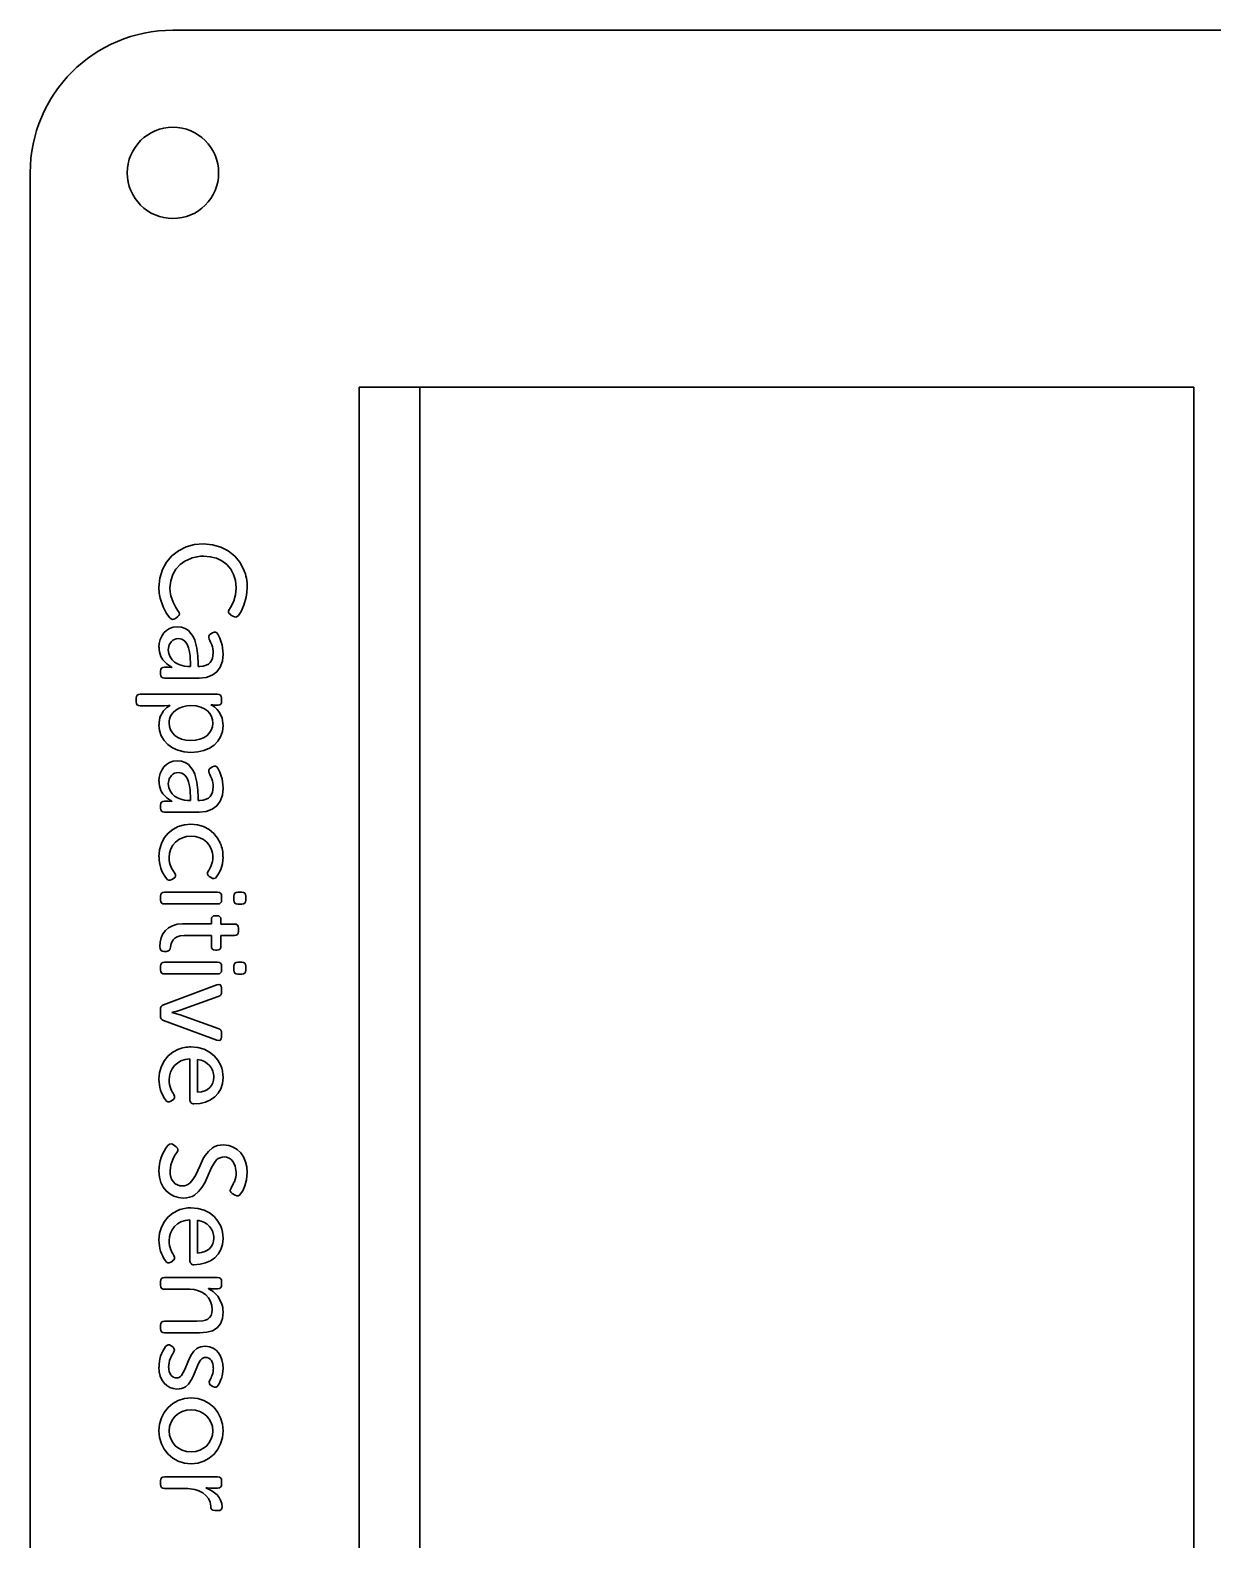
# Model space of a CAD drawing. Extents: x 490 to 886, y 288 to 581.
# Drawn here: x 809.1 to 850.5, y 405.5 to 458.4 of the extents above; entities that cross this region are included whole.
import ezdxf

# ---------------------------------------------------------------- set-up
doc = ezdxf.new("R2010")
doc.units = 0

msp = doc.modelspace()

# ---------------------------------------------------------------- linework, layer by layer
at = {"color": 7, "lineweight": 35}
for p, q in [((870.447, 458.381), (814.067, 458.381)), ((852.734, 458.381), (814.067, 458.381)), ((809.067, 453.381), (809.067, 387.621)), ((809.067, 453.381), (809.067, 387.621)), ((820.596, 445.876), (820.596, 395.112)), ((822.717, 395.112), (822.717, 445.876)), ((822.717, 395.112), (822.717, 445.875)), ((849.833, 445.875), (822.717, 445.875)), ((849.833, 395.111), (849.833, 445.875))]:
    msp.add_line(p, q, dxfattribs=at)
at = {"color": 7, "lineweight": 35, "ltscale": 0.053038}
msp.add_line((822.717, 445.876), (820.596, 445.876), dxfattribs=at)
at = {"color": 7, "lineweight": 35, "ltscale": 3.28064e-05}
msp.add_line((822.717, 445.875), (822.717, 445.876), dxfattribs=at)
at = {"color": 7, "lineweight": 35, "ltscale": 0.002639}
msp.add_line((814.239, 437.833), (814.154, 437.769), dxfattribs=at)
at = {"color": 7, "lineweight": 35, "ltscale": 0.002528}
msp.add_line((816.165, 437.845), (816.08, 437.9), dxfattribs=at)
at = {"color": 7, "lineweight": 35, "ltscale": 0.001705}
for p, q in [((815.39, 437.228), (815.449, 437.261)), ((815.39, 432.533), (815.449, 432.566))]:
    msp.add_line(p, q, dxfattribs=at)
at = {"color": 7, "lineweight": 35, "ltscale": 0.002644}
for p, q in [((813.629, 435.818), (813.629, 435.924)), ((813.629, 431.123), (813.629, 431.229))]:
    msp.add_line(p, q, dxfattribs=at)
at = {"color": 7, "lineweight": 35, "ltscale": 0.003171}
for p, q in [((813.769, 436.063), (813.896, 436.063)), ((813.769, 431.368), (813.896, 431.368))]:
    msp.add_line(p, q, dxfattribs=at)
at = {"color": 7, "lineweight": 35, "ltscale": 0.003295}
for p, q in [((813.896, 436.063), (814.027, 436.051)), ((813.896, 431.368), (814.027, 431.356))]:
    msp.add_line(p, q, dxfattribs=at)
at = {"color": 7, "lineweight": 35, "ltscale": 0.000206757}
for p, q in [((814.027, 436.051), (814.027, 436.059)), ((815.411, 434.742), (815.411, 434.734)), ((814.027, 431.356), (814.027, 431.364))]:
    msp.add_line(p, q, dxfattribs=at)
at = {"color": 7, "lineweight": 35, "ltscale": 0.002325}
for p, q in [((814.586, 436.085), (814.679, 436.085)), ((814.586, 431.39), (814.679, 431.39))]:
    msp.add_line(p, q, dxfattribs=at)
at = {"color": 7, "lineweight": 35, "ltscale": 0.002747}
for p, q in [((814.679, 436.085), (814.679, 436.194)), ((814.679, 431.39), (814.679, 431.499))]:
    msp.add_line(p, q, dxfattribs=at)
at = {"color": 7, "lineweight": 35, "ltscale": 0.002756}
for p, q in [((814.95, 436.199), (814.95, 436.089)), ((814.95, 431.504), (814.95, 431.394))]:
    msp.add_line(p, q, dxfattribs=at)
at = {"color": 7, "lineweight": 35, "ltscale": 0.001378}
for p, q in [((814.95, 436.089), (815.005, 436.089)), ((814.95, 431.394), (815.005, 431.394)), ((815.555, 427.351), (815.61, 427.351)), ((815.61, 426.144), (815.555, 426.144))]:
    msp.add_line(p, q, dxfattribs=at)
at = {"color": 7, "lineweight": 35, "ltscale": 0.03037}
for p, q in [((814.984, 435.678), (813.769, 435.678)), ((814.984, 430.983), (813.769, 430.983))]:
    msp.add_line(p, q, dxfattribs=at)
at = {"color": 7, "lineweight": 35, "ltscale": 0.003281}
for p, q in [((812.782, 434.84), (812.782, 434.971)), ((813.629, 427.901), (813.629, 428.033)), ((815.771, 428.033), (815.771, 427.901)), ((813.629, 425.45), (813.629, 425.582)), ((815.771, 425.582), (815.771, 425.45)), ((813.629, 414.401), (813.629, 414.533)), ((813.629, 412.873), (813.629, 413.004)), ((813.629, 407.421), (813.629, 407.552))]:
    msp.add_line(p, q, dxfattribs=at)
at = {"color": 7, "lineweight": 35, "ltscale": 0.067731}
msp.add_line((812.922, 435.111), (815.631, 435.111), dxfattribs=at)
at = {"color": 7, "lineweight": 35, "ltscale": 0.002437}
msp.add_line((815.771, 434.971), (815.771, 434.874), dxfattribs=at)
at = {"color": 7, "lineweight": 35, "ltscale": 0.021274}
msp.add_line((813.773, 434.704), (812.922, 434.704), dxfattribs=at)
at = {"color": 7, "lineweight": 35, "ltscale": 0.000215149}
for p, q in [((813.959, 434.709), (813.959, 434.717)), ((814.031, 423.965), (814.031, 423.956)), ((815.318, 414.287), (815.318, 414.279)), ((815.225, 407.307), (815.225, 407.298))]:
    msp.add_line(p, q, dxfattribs=at)
at = {"color": 7, "lineweight": 35, "ltscale": 0.003177}
msp.add_line((815.653, 434.734), (815.526, 434.734), dxfattribs=at)
at = {"color": 7, "lineweight": 35, "ltscale": 0.001796}
msp.add_line((814.09, 428.65), (814.027, 428.617), dxfattribs=at)
at = {"color": 7, "lineweight": 35, "ltscale": 0.001913}
msp.add_line((815.403, 428.685), (815.339, 428.727), dxfattribs=at)
at = {"color": 7, "lineweight": 35, "ltscale": 0.046561}
for p, q in [((813.769, 428.173), (815.631, 428.173)), ((815.631, 427.762), (813.769, 427.762)), ((813.769, 425.721), (815.631, 425.721)), ((815.631, 425.311), (813.769, 425.311)), ((813.769, 414.673), (815.631, 414.673)), ((813.769, 407.692), (815.631, 407.692))]:
    msp.add_line(p, q, dxfattribs=at)
at = {"color": 7, "lineweight": 35, "ltscale": 0.0036}
for p, q in [((816.199, 427.893), (816.199, 428.037)), ((816.618, 428.037), (816.618, 427.893)), ((816.199, 425.442), (816.199, 425.586)), ((816.618, 425.586), (816.618, 425.442)), ((815.771, 424.824), (815.771, 424.68))]:
    msp.add_line(p, q, dxfattribs=at)
at = {"color": 7, "lineweight": 35, "ltscale": 0.003496}
for p, q in [((816.338, 428.177), (816.478, 428.177)), ((816.478, 427.753), (816.338, 427.753)), ((816.338, 425.725), (816.478, 425.725)), ((816.478, 425.302), (816.338, 425.302))]:
    msp.add_line(p, q, dxfattribs=at)
at = {"color": 7, "lineweight": 35, "ltscale": 0.025407}
msp.add_line((814.399, 427.067), (815.416, 427.067), dxfattribs=at)
at = {"color": 7, "lineweight": 35, "ltscale": 0.003703}
msp.add_line((815.416, 427.067), (815.416, 427.216), dxfattribs=at)
at = {"color": 7, "lineweight": 35, "ltscale": 0.003815}
msp.add_line((815.75, 427.211), (815.75, 427.059), dxfattribs=at)
at = {"color": 7, "lineweight": 35, "ltscale": 0.011748}
for p, q in [((815.75, 427.059), (816.22, 427.059)), ((816.22, 426.657), (815.75, 426.657))]:
    msp.add_line(p, q, dxfattribs=at)
at = {"color": 7, "lineweight": 35, "ltscale": 0.003075}
msp.add_line((816.36, 426.919), (816.36, 426.796), dxfattribs=at)
at = {"color": 7, "lineweight": 35, "ltscale": 0.023814}
msp.add_line((815.416, 426.657), (814.463, 426.657), dxfattribs=at)
at = {"color": 7, "lineweight": 35, "ltscale": 0.009422}
msp.add_line((815.416, 426.28), (815.416, 426.657), dxfattribs=at)
at = {"color": 7, "lineweight": 35, "ltscale": 0.00931}
msp.add_line((815.75, 426.657), (815.75, 426.284), dxfattribs=at)
at = {"color": 7, "lineweight": 35, "ltscale": 0.002223}
msp.add_line((813.841, 426.102), (813.752, 426.102), dxfattribs=at)
at = {"color": 7, "lineweight": 35, "ltscale": 0.049975}
msp.add_line((813.739, 424.231), (815.61, 424.934), dxfattribs=at)
at = {"color": 7, "lineweight": 35, "ltscale": 0.035457}
for p, q in [((815.657, 424.524), (814.323, 424.041)), ((814.323, 423.88), (815.657, 423.397))]:
    msp.add_line(p, q, dxfattribs=at)
at = {"color": 7, "lineweight": 35, "ltscale": 0.005926}
msp.add_line((813.629, 423.838), (813.629, 424.075), dxfattribs=at)
at = {"color": 7, "lineweight": 35, "ltscale": 0.007547}
msp.add_line((814.031, 423.956), (814.323, 423.88), dxfattribs=at)
at = {"color": 7, "lineweight": 35, "ltscale": 0.0499}
msp.add_line((815.61, 422.987), (813.739, 423.681), dxfattribs=at)
at = {"color": 7, "lineweight": 35, "ltscale": 0.003592}
msp.add_line((815.771, 423.241), (815.771, 423.097), dxfattribs=at)
at = {"color": 7, "lineweight": 35, "ltscale": 0.035777}
for p, q in [((814.658, 420.904), (814.658, 422.335)), ((814.658, 415.265), (814.658, 416.696))]:
    msp.add_line(p, q, dxfattribs=at)
at = {"color": 7, "lineweight": 35, "ltscale": 0.02868}
for p, q in [((814.929, 422.318), (814.929, 421.17)), ((814.929, 416.679), (814.929, 415.531))]:
    msp.add_line(p, q, dxfattribs=at)
at = {"color": 7, "lineweight": 35, "ltscale": 0.001847}
for p, q in [((814.057, 420.891), (813.993, 420.853)), ((814.057, 415.252), (813.993, 415.214))]:
    msp.add_line(p, q, dxfattribs=at)
at = {"color": 7, "lineweight": 35, "ltscale": 0.003109}
msp.add_line((814.082, 419.32), (814.184, 419.249), dxfattribs=at)
at = {"color": 7, "lineweight": 35, "ltscale": 0.00303}
msp.add_line((816.249, 417.56), (816.144, 417.619), dxfattribs=at)
at = {"color": 7, "lineweight": 35, "ltscale": 0.022118}
msp.add_line((814.654, 414.262), (813.769, 414.262), dxfattribs=at)
at = {"color": 7, "lineweight": 35, "ltscale": 0.004762}
msp.add_line((815.631, 414.275), (815.441, 414.275), dxfattribs=at)
at = {"color": 7, "lineweight": 35, "ltscale": 0.002963}
for p, q in [((815.771, 414.533), (815.771, 414.414)), ((815.648, 406.506), (815.53, 406.506))]:
    msp.add_line(p, q, dxfattribs=at)
at = {"color": 7, "lineweight": 35, "ltscale": 0.028465}
msp.add_line((813.769, 413.144), (814.908, 413.144), dxfattribs=at)
at = {"color": 7, "lineweight": 35, "ltscale": 0.030791}
msp.add_line((815.001, 412.734), (813.769, 412.734), dxfattribs=at)
at = {"color": 7, "lineweight": 35, "ltscale": 0.001822}
msp.add_line((814.001, 412.285), (814.061, 412.242), dxfattribs=at)
at = {"color": 7, "lineweight": 35, "ltscale": 0.00185}
msp.add_line((815.47, 410.85), (815.407, 410.888), dxfattribs=at)
at = {"color": 7, "lineweight": 35, "ltscale": 0.002962}
msp.add_line((815.771, 407.552), (815.771, 407.433), dxfattribs=at)
at = {"color": 7, "lineweight": 35, "ltscale": 0.018622}
msp.add_line((814.514, 407.281), (813.769, 407.281), dxfattribs=at)
at = {"color": 7, "lineweight": 35, "ltscale": 0.006131}
msp.add_line((815.631, 407.294), (815.386, 407.294), dxfattribs=at)
at = {"color": 7, "lineweight": 35}
for points in [[(813.578, 438.853), (813.609, 439.184), (813.699, 439.482), (813.842, 439.743), (814.031, 439.964), (814.261, 440.142), (814.526, 440.273), (814.822, 440.354), (815.14, 440.381)], [(815.14, 440.381), (815.455, 440.353), (815.746, 440.269), (816.006, 440.135), (816.231, 439.956), (816.413, 439.735), (816.552, 439.475)], [(814.692, 439.873), (814.489, 439.78), (814.315, 439.653), (814.17, 439.494), (814.059, 439.304), (813.988, 439.085), (813.964, 438.84)], [(816.284, 438.844), (816.261, 439.092), (816.194, 439.31), (816.09, 439.499), (815.951, 439.657), (815.783, 439.784), (815.589, 439.875), (815.375, 439.931), (815.144, 439.949)], [(813.959, 437.79), (813.847, 437.945), (813.722, 438.174), (813.621, 438.478), (813.589, 438.658), (813.578, 438.853)], [(813.964, 438.84), (813.972, 438.697), (813.995, 438.565), (814.071, 438.334), (814.167, 438.154), (814.256, 438.028)], [(816.046, 438.095), (816.118, 438.214), (816.197, 438.381), (816.258, 438.593), (816.284, 438.844)], [(816.669, 438.861), (816.66, 438.679), (816.634, 438.512), (816.554, 438.231), (816.455, 438.017), (816.36, 437.871)], [(814.256, 438.028), (814.288, 437.972), (814.296, 437.922), (814.279, 437.875), (814.239, 437.833)], [(813.578, 436.758), (813.589, 436.895), (813.62, 437.029), (813.673, 437.151), (813.746, 437.259), (813.836, 437.349), (813.944, 437.418), (814.07, 437.462), (814.213, 437.477)], [(814.213, 437.477), (814.367, 437.461), (814.499, 437.414), (814.609, 437.34), (814.7, 437.245), (814.773, 437.132), (814.831, 437.005), (814.908, 436.728), (814.941, 436.447), (814.95, 436.199)], [(816.36, 437.871), (816.319, 437.833), (816.273, 437.816), (816.222, 437.82), (816.165, 437.845)], [(814.012, 436.963), (813.931, 436.839), (813.904, 436.664)], [(814.668, 436.457), (814.65, 436.602), (814.615, 436.741), (814.562, 436.865), (814.486, 436.97)], [(815.449, 437.261), (815.509, 437.284), (815.561, 437.284), (815.604, 437.261), (815.64, 437.215)], [(813.904, 436.664), (813.92, 436.536), (813.966, 436.421), (814.036, 436.322), (814.126, 436.239), (814.232, 436.173), (814.347, 436.125), (814.467, 436.095), (814.586, 436.085)], [(815.822, 436.521), (815.798, 436.273), (815.727, 436.064), (815.608, 435.898), (815.444, 435.777), (815.236, 435.702), (814.984, 435.678)], [(815.005, 436.089), (815.126, 436.098), (815.227, 436.125), (815.309, 436.168), (815.373, 436.224), (815.42, 436.293), (815.452, 436.372), (815.475, 436.554)], [(813.629, 435.924), (813.638, 435.985), (813.664, 436.028), (813.708, 436.054), (813.769, 436.063)], [(813.769, 435.678), (813.708, 435.687), (813.664, 435.713), (813.638, 435.757), (813.629, 435.818)], [(813.959, 434.717), (813.909, 434.713), (813.773, 434.704)], [(814.692, 434.713), (814.55, 434.703), (814.412, 434.673), (814.284, 434.624), (814.171, 434.556), (814.075, 434.471), (813.999, 434.368)], [(815.462, 434.095), (815.451, 434.214), (815.418, 434.328), (815.361, 434.432), (815.28, 434.525), (815.174, 434.602), (815.041, 434.662), (814.881, 434.7), (814.692, 434.713)], [(814.7, 433.074), (814.458, 433.093), (814.238, 433.147), (814.047, 433.233), (813.885, 433.35), (813.755, 433.493), (813.659, 433.659), (813.599, 433.844), (813.578, 434.044)], [(813.934, 434.107), (813.947, 433.984), (813.985, 433.868), (814.047, 433.763), (814.133, 433.672), (814.241, 433.596), (814.372, 433.538), (814.524, 433.502), (814.696, 433.489)], [(814.696, 433.489), (814.862, 433.501), (815.011, 433.534), (815.142, 433.587), (815.252, 433.659), (815.341, 433.747), (815.407, 433.851), (815.448, 433.968), (815.462, 434.095)], [(815.822, 434.014), (815.801, 433.809), (815.739, 433.625), (815.641, 433.464), (815.509, 433.329), (815.346, 433.22), (815.155, 433.14), (814.939, 433.091), (814.7, 433.074)], [(813.578, 432.063), (813.589, 432.2), (813.62, 432.334), (813.673, 432.456), (813.746, 432.564), (813.836, 432.654), (813.944, 432.723), (814.07, 432.767), (814.213, 432.782)], [(814.213, 432.782), (814.367, 432.766), (814.499, 432.719), (814.609, 432.645), (814.7, 432.55), (814.773, 432.437), (814.831, 432.31), (814.908, 432.033), (814.941, 431.752), (814.95, 431.504)], [(814.012, 432.268), (813.931, 432.144), (813.904, 431.969)], [(814.668, 431.762), (814.65, 431.907), (814.615, 432.046), (814.562, 432.17), (814.486, 432.275)], [(815.449, 432.566), (815.509, 432.589), (815.561, 432.589), (815.604, 432.566), (815.64, 432.52)], [(813.904, 431.969), (813.92, 431.841), (813.966, 431.726), (814.036, 431.627), (814.126, 431.544), (814.232, 431.478), (814.347, 431.43), (814.467, 431.4), (814.586, 431.39)], [(815.822, 431.826), (815.798, 431.578), (815.727, 431.369), (815.608, 431.203), (815.444, 431.082), (815.236, 431.007), (814.984, 430.983)], [(815.005, 431.394), (815.126, 431.403), (815.227, 431.43), (815.309, 431.473), (815.373, 431.529), (815.42, 431.598), (815.452, 431.677), (815.475, 431.859)], [(813.629, 431.229), (813.638, 431.29), (813.664, 431.333), (813.708, 431.359), (813.769, 431.368)], [(813.769, 430.983), (813.708, 430.992), (813.664, 431.018), (813.638, 431.062), (813.629, 431.123)], [(813.578, 429.417), (813.6, 429.66), (813.663, 429.88), (813.764, 430.075), (813.898, 430.24), (814.062, 430.375), (814.253, 430.475), (814.468, 430.538), (814.7, 430.56)], [(814.704, 430.141), (814.546, 430.127), (814.399, 430.086), (814.269, 430.019), (814.156, 429.929), (814.063, 429.818), (813.993, 429.69), (813.949, 429.545), (813.934, 429.387)], [(814.7, 430.56), (814.93, 430.539), (815.143, 430.475), (815.334, 430.374), (815.498, 430.238), (815.632, 430.071), (815.735, 429.876)], [(815.409, 429.694), (815.341, 429.822), (815.25, 429.931), (815.139, 430.02), (815.009, 430.086), (814.863, 430.127), (814.704, 430.141)], [(815.822, 429.417), (815.799, 429.171), (815.741, 428.972), (815.668, 428.818), (815.594, 428.71)], [(814.027, 428.617), (813.973, 428.594), (813.923, 428.592), (813.879, 428.613), (813.841, 428.655)], [(814.129, 428.841), (814.155, 428.785), (814.157, 428.734), (814.136, 428.689), (814.09, 428.65)], [(815.339, 428.727), (815.297, 428.764), (815.278, 428.808), (815.281, 428.859), (815.305, 428.917)], [(815.594, 428.71), (815.555, 428.668), (815.509, 428.65), (815.457, 428.657), (815.403, 428.685)], [(813.629, 428.033), (813.638, 428.094), (813.664, 428.138), (813.708, 428.164), (813.769, 428.173)], [(815.631, 428.173), (815.693, 428.164), (815.736, 428.138), (815.763, 428.094), (815.771, 428.033)], [(816.199, 428.037), (816.208, 428.098), (816.234, 428.142), (816.277, 428.168), (816.338, 428.177)], [(816.478, 428.177), (816.539, 428.168), (816.583, 428.142), (816.609, 428.098), (816.618, 428.037)], [(813.769, 427.762), (813.708, 427.771), (813.664, 427.797), (813.638, 427.84), (813.629, 427.901)], [(815.771, 427.901), (815.763, 427.84), (815.736, 427.797), (815.693, 427.771), (815.631, 427.762)], [(816.338, 427.753), (816.277, 427.762), (816.234, 427.788), (816.208, 427.832), (816.199, 427.893)], [(816.618, 427.893), (816.609, 427.832), (816.583, 427.788), (816.539, 427.762), (816.478, 427.753)], [(813.612, 426.272), (813.624, 426.428), (813.659, 426.577), (813.718, 426.711), (813.803, 426.828), (813.913, 426.926), (814.048, 427.002), (814.21, 427.051), (814.399, 427.067)], [(815.416, 427.216), (815.424, 427.275), (815.451, 427.317), (815.494, 427.342), (815.555, 427.351)], [(815.61, 427.351), (815.671, 427.342), (815.715, 427.316), (815.741, 427.272), (815.75, 427.211)], [(816.22, 427.059), (816.281, 427.05), (816.325, 427.024), (816.351, 426.98), (816.36, 426.919)], [(814.463, 426.657), (814.326, 426.646), (814.218, 426.614), (814.135, 426.568), (814.074, 426.511), (814.004, 426.379), (813.98, 426.25)], [(816.36, 426.796), (816.351, 426.735), (816.325, 426.692), (816.281, 426.665), (816.22, 426.657)], [(813.752, 426.102), (813.691, 426.113), (813.647, 426.144), (813.621, 426.197), (813.612, 426.272)], [(813.98, 426.25), (813.96, 426.161), (813.917, 426.116), (813.841, 426.102)], [(815.555, 426.144), (815.494, 426.153), (815.451, 426.178), (815.424, 426.221), (815.416, 426.28)], [(815.75, 426.284), (815.741, 426.223), (815.715, 426.179), (815.671, 426.153), (815.61, 426.144)], [(813.629, 425.582), (813.638, 425.643), (813.664, 425.686), (813.708, 425.713), (813.769, 425.721)], [(813.769, 425.311), (813.708, 425.319), (813.664, 425.346), (813.638, 425.389), (813.629, 425.45)], [(815.631, 425.721), (815.693, 425.713), (815.736, 425.686), (815.763, 425.643), (815.771, 425.582)], [(815.771, 425.45), (815.763, 425.389), (815.736, 425.346), (815.693, 425.319), (815.631, 425.311)], [(816.199, 425.586), (816.208, 425.647), (816.234, 425.691), (816.277, 425.717), (816.338, 425.725)], [(816.338, 425.302), (816.277, 425.311), (816.234, 425.337), (816.208, 425.381), (816.199, 425.442)], [(816.478, 425.725), (816.539, 425.717), (816.583, 425.691), (816.609, 425.647), (816.618, 425.586)], [(816.618, 425.442), (816.609, 425.381), (816.583, 425.337), (816.539, 425.311), (816.478, 425.302)], [(815.61, 424.934), (815.676, 424.946), (815.727, 424.93), (815.76, 424.888), (815.771, 424.824)], [(813.578, 421.619), (813.6, 421.862), (813.665, 422.081), (813.767, 422.274), (813.902, 422.439), (814.066, 422.572), (814.258, 422.671)], [(814.7, 422.754), (814.943, 422.733), (815.162, 422.671), (815.353, 422.574), (815.515, 422.447), (815.645, 422.291), (815.742, 422.108)], [(815.771, 423.097), (815.76, 423.032), (815.727, 422.989), (815.676, 422.973), (815.61, 422.987)], [(814.658, 422.335), (814.494, 422.312), (814.349, 422.263), (814.224, 422.19), (814.12, 422.098), (814.039, 421.989), (813.98, 421.867), (813.946, 421.734), (813.934, 421.594)], [(815.35, 422.1), (815.267, 422.178), (815.169, 422.24), (815.057, 422.287), (814.929, 422.318)], [(815.822, 421.683), (815.803, 421.474), (815.746, 421.289), (815.655, 421.13), (815.534, 420.999), (815.386, 420.896), (815.212, 420.821), (815.017, 420.775), (814.802, 420.76)], [(814.929, 421.17), (815.068, 421.185), (815.188, 421.219), (815.28, 421.266), (815.356, 421.329)], [(813.993, 420.853), (813.94, 420.83), (813.889, 420.83), (813.845, 420.851), (813.807, 420.895)], [(813.887, 419.303), (813.942, 419.346), (814.023, 419.353), (814.082, 419.32)], [(814.209, 419.058), (814.139, 418.956), (814.061, 418.81), (813.995, 418.626), (813.968, 418.406)], [(814.184, 419.249), (814.222, 419.208), (814.239, 419.163), (814.234, 419.113), (814.209, 419.058)], [(815.016, 418.601), (815.131, 418.839), (815.198, 418.948), (815.314, 419.095), (815.453, 419.215)], [(815.839, 419.32), (816.02, 419.302), (816.182, 419.246), (816.323, 419.158), (816.442, 419.041), (816.538, 418.898), (816.609, 418.732), (816.654, 418.548), (816.669, 418.351)], [(814.667, 417.987), (814.766, 418.107), (814.855, 418.254), (815.016, 418.601)], [(815.597, 418.792), (815.532, 418.715), (815.418, 418.525), (815.265, 418.178)], [(816.279, 418.36), (816.251, 418.572), (816.167, 418.745)], [(814.429, 417.458), (814.257, 417.474), (814.097, 417.521), (813.953, 417.6), (813.828, 417.708), (813.725, 417.844), (813.646, 418.006), (813.595, 418.194), (813.578, 418.406)], [(815.265, 418.178), (815.183, 417.997), (815.085, 417.83), (814.967, 417.684), (814.825, 417.564)], [(816.669, 418.351), (816.645, 418.101), (816.588, 417.885), (816.514, 417.716), (816.44, 417.602)], [(816.144, 417.619), (816.093, 417.659), (816.074, 417.706), (816.076, 417.739), (816.105, 417.809)], [(816.44, 417.602), (816.401, 417.561), (816.356, 417.54), (816.306, 417.54), (816.249, 417.56)], [(813.578, 415.98), (813.6, 416.223), (813.665, 416.442), (813.767, 416.635), (813.902, 416.8), (814.066, 416.933), (814.258, 417.032)], [(814.7, 417.115), (814.943, 417.094), (815.162, 417.032), (815.353, 416.935), (815.515, 416.808), (815.645, 416.652), (815.742, 416.469)], [(814.658, 416.696), (814.494, 416.673), (814.349, 416.624), (814.224, 416.551), (814.12, 416.459), (814.039, 416.35), (813.98, 416.228), (813.946, 416.095), (813.934, 415.955)], [(815.35, 416.461), (815.267, 416.539), (815.169, 416.601), (815.057, 416.648), (814.929, 416.679)], [(815.822, 416.044), (815.803, 415.835), (815.746, 415.65), (815.655, 415.491), (815.534, 415.36), (815.386, 415.257), (815.212, 415.183), (815.017, 415.136), (814.802, 415.121)], [(813.993, 415.214), (813.94, 415.191), (813.889, 415.191), (813.845, 415.213), (813.807, 415.257)], [(814.929, 415.531), (815.068, 415.546), (815.188, 415.58), (815.28, 415.627), (815.356, 415.69)], [(813.629, 414.533), (813.638, 414.594), (813.664, 414.638), (813.708, 414.664), (813.769, 414.673)], [(813.769, 414.262), (813.708, 414.271), (813.664, 414.297), (813.638, 414.34), (813.629, 414.401)], [(815.445, 413.546), (815.43, 413.697), (815.384, 413.834), (815.312, 413.956), (815.217, 414.061), (815.1, 414.146), (814.965, 414.209), (814.814, 414.249), (814.654, 414.262)], [(815.318, 414.279), (815.475, 414.184), (815.64, 414.016), (815.769, 413.779)], [(815.631, 414.673), (815.693, 414.664), (815.736, 414.638), (815.763, 414.594), (815.771, 414.533)], [(815.771, 414.414), (815.763, 414.353), (815.736, 414.31), (815.693, 414.283), (815.631, 414.275)], [(813.629, 413.004), (813.638, 413.066), (813.664, 413.109), (813.708, 413.136), (813.769, 413.144)], [(814.908, 413.144), (815.119, 413.159), (815.21, 413.181), (815.289, 413.216), (815.353, 413.268), (815.403, 413.339), (815.435, 413.431), (815.445, 413.546)], [(815.822, 413.466), (815.799, 413.235), (815.731, 413.05), (815.617, 412.909), (815.457, 412.811), (815.252, 412.753), (815.001, 412.734)], [(813.769, 412.734), (813.708, 412.742), (813.664, 412.769), (813.638, 412.812), (813.629, 412.873)], [(813.811, 412.255), (813.849, 412.297), (813.896, 412.314), (813.948, 412.309), (814.001, 412.285)], [(814.061, 412.242), (814.103, 412.2), (814.119, 412.124), (814.09, 412.047)], [(814.588, 411.711), (814.644, 411.848), (814.715, 411.976), (814.802, 412.088), (814.907, 412.181)], [(815.204, 412.263), (815.347, 412.248), (815.473, 412.202), (815.579, 412.13), (815.665, 412.035), (815.733, 411.92), (815.781, 411.787), (815.812, 411.642), (815.822, 411.489)], [(814.37, 411.241), (814.486, 411.447), (814.588, 411.711)], [(815.041, 411.788), (814.999, 411.728), (814.924, 411.582), (814.823, 411.317)], [(814.209, 410.765), (814.078, 410.779), (813.957, 410.82), (813.849, 410.887), (813.756, 410.977), (813.681, 411.088), (813.625, 411.22), (813.59, 411.37), (813.578, 411.535)], [(814.823, 411.317), (814.745, 411.136), (814.613, 410.94), (814.508, 410.847)], [(815.407, 410.888), (815.364, 410.922), (815.343, 410.964), (815.341, 411.015), (815.361, 411.074)], [(815.822, 411.489), (815.807, 411.284), (815.763, 411.118)], [(815.657, 410.896), (815.622, 410.849), (815.579, 410.826), (815.527, 410.827), (815.47, 410.85)], [(813.578, 409.3), (813.6, 409.534), (813.663, 409.751), (813.764, 409.946), (813.898, 410.115), (814.062, 410.254), (814.253, 410.361), (814.469, 410.429), (814.704, 410.452)], [(814.704, 410.037), (814.542, 410.022), (814.393, 409.977), (814.262, 409.909), (814.15, 409.819), (814.059, 409.711), (813.991, 409.586), (813.948, 409.448), (813.934, 409.3)], [(814.704, 410.452), (814.937, 410.429), (815.151, 410.361), (815.342, 410.254), (815.507, 410.115), (815.64, 409.946), (815.739, 409.751), (815.801, 409.534), (815.822, 409.3)], [(815.467, 409.3), (815.452, 409.448), (815.409, 409.586), (815.341, 409.711), (815.25, 409.819), (815.139, 409.909), (815.009, 409.977), (814.863, 410.022), (814.704, 410.037)], [(814.704, 408.144), (814.469, 408.168), (814.253, 408.236), (814.062, 408.343), (813.898, 408.483), (813.764, 408.654), (813.663, 408.849), (813.6, 409.067), (813.578, 409.3)], [(813.934, 409.3), (813.948, 409.153), (813.991, 409.015), (814.059, 408.889), (814.15, 408.78), (814.262, 408.689), (814.393, 408.621), (814.542, 408.578), (814.704, 408.564)], [(815.822, 409.3), (815.801, 409.067), (815.739, 408.849), (815.64, 408.654), (815.507, 408.483), (815.342, 408.343), (815.151, 408.236), (814.937, 408.168), (814.704, 408.144)], [(814.704, 408.564), (814.864, 408.578), (815.009, 408.621), (815.139, 408.689), (815.25, 408.78), (815.341, 408.889), (815.409, 409.015), (815.452, 409.153), (815.467, 409.3)], [(813.629, 407.552), (813.638, 407.613), (813.664, 407.657), (813.708, 407.683), (813.769, 407.692)], [(813.769, 407.281), (813.708, 407.29), (813.664, 407.316), (813.638, 407.36), (813.629, 407.421)], [(815.631, 407.692), (815.693, 407.683), (815.736, 407.657), (815.763, 407.613), (815.771, 407.552)], [(815.771, 407.433), (815.763, 407.372), (815.736, 407.329), (815.693, 407.303), (815.631, 407.294)], [(815.391, 406.66), (815.37, 406.805), (815.312, 406.932), (815.223, 407.039), (815.11, 407.126), (814.979, 407.195), (814.829, 407.243)], [(815.386, 407.294), (815.271, 407.302), (815.225, 407.307)], [(815.225, 407.298), (815.433, 407.203), (815.612, 407.057), (815.684, 406.968), (815.739, 406.868), (815.776, 406.76), (815.788, 406.642)], [(815.53, 406.506), (815.469, 406.516), (815.425, 406.544), (815.399, 406.592), (815.391, 406.66)], [(815.788, 406.642), (815.779, 406.583), (815.753, 406.54), (815.709, 406.515), (815.648, 406.506)]]:
    msp.add_lwpolyline(points, dxfattribs=at)
msp.add_circle((814.067, 453.381), 1.6, dxfattribs=at)
for centre, radius, start, end in [((814.067, 453.381), 5, 90, 180), ((814.067, 453.381), 5, 90, 180), ((815.139, 438.594), 1.355, 89.7593, 109.2695), ((815.087, 438.882), 1.581, 359.2642, 22.0513), ((814.254, 436.723), 0.34, 91.1547, 135.1756), ((814.198, 436.407), 1.304, 19.397, 28.9065), ((813.943, 436.321), 1.918, 18.8666, 27.7721), ((814.578, 436.552), 1.244, 358.5434, 18.247), ((814.259, 436.733), 0.68, 177.9262, 205.9475), ((814.452, 436.846), 0.903, 207.0374, 223.9597), ((811.072, 436.181), 3.607, 0.216, 4.3869), ((814.659, 436.569), 0.816, 358.96, 19.4005), ((814.408, 436.827), 0.857, 225.092, 243.6314), ((814.305, 434.071), 0.726, 156.9053, 182.1109), ((814.408, 434.01), 0.844, 139.2281, 155.8355), ((814.228, 434.168), 0.604, 116.4158, 139.437), ((814.441, 434.12), 0.507, 150.7045, 181.4054), ((815.543, 435.715), 0.981, 262.2839, 268.9855), ((815.135, 434.166), 0.632, 40.5774, 64.0282), ((814.909, 433.973), 0.929, 24.2625, 40.5792), ((815.031, 434.043), 0.791, 357.9286, 23.264), ((814.254, 432.028), 0.34, 91.1547, 135.1756), ((814.198, 431.712), 1.304, 19.397, 28.9065), ((813.943, 431.626), 1.918, 18.8666, 27.7721), ((814.578, 431.857), 1.244, 358.5434, 18.247), ((814.259, 432.038), 0.68, 177.9262, 205.9475), ((814.452, 432.151), 0.903, 207.0374, 223.9597), ((811.072, 431.486), 3.607, 0.216, 4.3869), ((814.659, 431.874), 0.816, 358.96, 19.4005), ((814.408, 432.132), 0.857, 225.092, 243.6314), ((814.699, 429.404), 0.767, 359.2999, 22.2043), ((814.632, 429.431), 1.189, 359.3107, 21.9665), ((814.789, 429.406), 1.21, 179.4976, 218.3996), ((814.683, 429.363), 0.748, 178.1399, 204.3384), ((815.165, 429.597), 1.283, 205.0011, 216.1285), ((814.114, 429.694), 1.422, 326.9076, 335.5689), ((814.788, 429.376), 0.678, 336.4995, 1.6013), ((815.621, 424.67), 0.15, 283.8487, 3.6858), ((813.779, 424.086), 0.15, 105.5628, 184.5051), ((813.78, 423.826), 0.15, 175.5796, 254.3526), ((813.778, 425.546), 1.601, 279.1039, 289.9221), ((815.62, 423.25), 0.151, 356.3114, 76.0546), ((814.69, 421.575), 1.178, 89.5231, 111.5445), ((814.845, 421.621), 1.267, 180.0559, 214.9217), ((814.902, 421.704), 0.598, 358.7911, 41.4452), ((814.996, 421.681), 0.504, 315.6559, 1.1236), ((814.706, 421.693), 1.116, 359.4532, 21.8276), ((814.705, 421.574), 0.77, 178.5169, 202.0549), ((814.932, 421.667), 1.015, 202.1215, 215.2508), ((814.794, 420.899), 0.136, 177.8163, 226.3063), ((814.799, 420.902), 0.142, 225.7235, 271.0591), ((815.049, 418.402), 1.471, 142.1704, 179.8227), ((815.847, 418.547), 0.35, 87.9249, 135.6852), ((815.873, 418.537), 0.36, 35.1991, 92.0673), ((814.38, 418.262), 0.38, 218.9899, 272.3505), ((814.409, 418.25), 0.368, 267.8198, 314.36), ((814.272, 418.872), 2.119, 329.9132, 336.6483), ((815.479, 418.336), 0.8, 337.5905, 1.6624), ((814.69, 415.936), 1.178, 89.5231, 111.5445), ((814.902, 416.065), 0.598, 358.7911, 41.4452), ((814.706, 416.054), 1.116, 359.4532, 21.8276), ((814.845, 415.982), 1.267, 180.0559, 214.9217), ((814.705, 415.935), 0.77, 178.5169, 202.0549), ((814.996, 416.042), 0.504, 315.6559, 1.1236), ((814.932, 416.028), 1.015, 202.1215, 215.2508), ((814.794, 415.26), 0.136, 177.8163, 226.3063), ((814.799, 415.263), 0.142, 225.7235, 271.0591), ((815.321, 414.142), 0.146, 75.845, 91.0268), ((815.441, 414.71), 0.435, 258.8154, 269.9931), ((814.964, 413.485), 0.858, 358.7574, 20.0973), ((814.767, 411.55), 1.188, 143.5778, 180.6886), ((814.654, 411.548), 0.737, 156.26, 181.9759), ((815.781, 411.005), 1.986, 148.3387, 154.9986), ((815.207, 411.661), 0.209, 88.5219, 142.6655), ((815.226, 411.644), 0.226, 32.89, 93.5351), ((815.023, 411.528), 0.459, 357.7777, 31.273), ((814.353, 411.501), 0.435, 177.1529, 213.6543), ((814.188, 411.402), 0.243, 215.6908, 272.9406), ((814.207, 411.361), 0.203, 268.3304, 323.6175), ((814.103, 411.752), 1.429, 331.6763, 339.4273), ((814.768, 411.49), 0.715, 340.3035, 1.5754), ((814.217, 411.713), 1.655, 330.4341, 338.9614), ((814.232, 411.274), 0.508, 267.391, 302.8826), ((814.509, 405.924), 1.357, 76.3536, 89.8052)]:
    msp.add_arc(centre, radius, start, end, dxfattribs=at)
for centre, major_axis, ratio, start_param, end_param in [((829.802, 441.743), (13.784, 3.767), 0.083891, 3.05158, 3.215907), ((816.781, 466.416), (-2.728, -28.682), 0.06055, 6.22619, 6.338662), ((788.892, 398.776), (-25.546, -38.234), 0.07794, 3.12399, 3.19389), ((830.512, 432.195), (15.188, -4.956), 0.082715, 3.071475, 3.220641), ((819.913, 427.98), (7.096, -7.096), 0.09952, 3.042399, 3.240786), ((827.016, 448.483), (14.201, 13.742), 0.07023, 3.073738, 3.214043), ((787.305, 406.645), (-28.431, -28.431), 0.049627, 3.092006, 3.191179), ((795.356, 458.769), (20.375, -24.011), 0.053238, 6.238039, 6.345841), ((788.892, 394.081), (-25.546, -38.234), 0.07794, 3.12399, 3.19389), ((830.512, 427.501), (15.188, -4.956), 0.082715, 3.071475, 3.220641), ((800.468, 425.711), (13.655, -4.749), 0.082811, 6.209477, 6.372722), ((864.354, 349.905), (48.908, -69.305), 0.080035, 3.084937, 3.140303), ((893.081, 485.368), (78.992, 67.352), 0.065192, 3.086065, 3.140328), ((765.768, 479.974), (49.088, -62.389), 0.081406, 6.219041, 6.277338), ((800.468, 420.072), (13.655, -4.749), 0.082811, 6.209477, 6.372722), ((823.992, 400.975), (9.103, -11.192), 0.161951, 3.010421, 3.131406)]:
    msp.add_ellipse(centre, major_axis=major_axis, ratio=ratio, start_param=start_param, end_param=end_param, dxfattribs=at)

doc.saveas('drawing.dxf')
